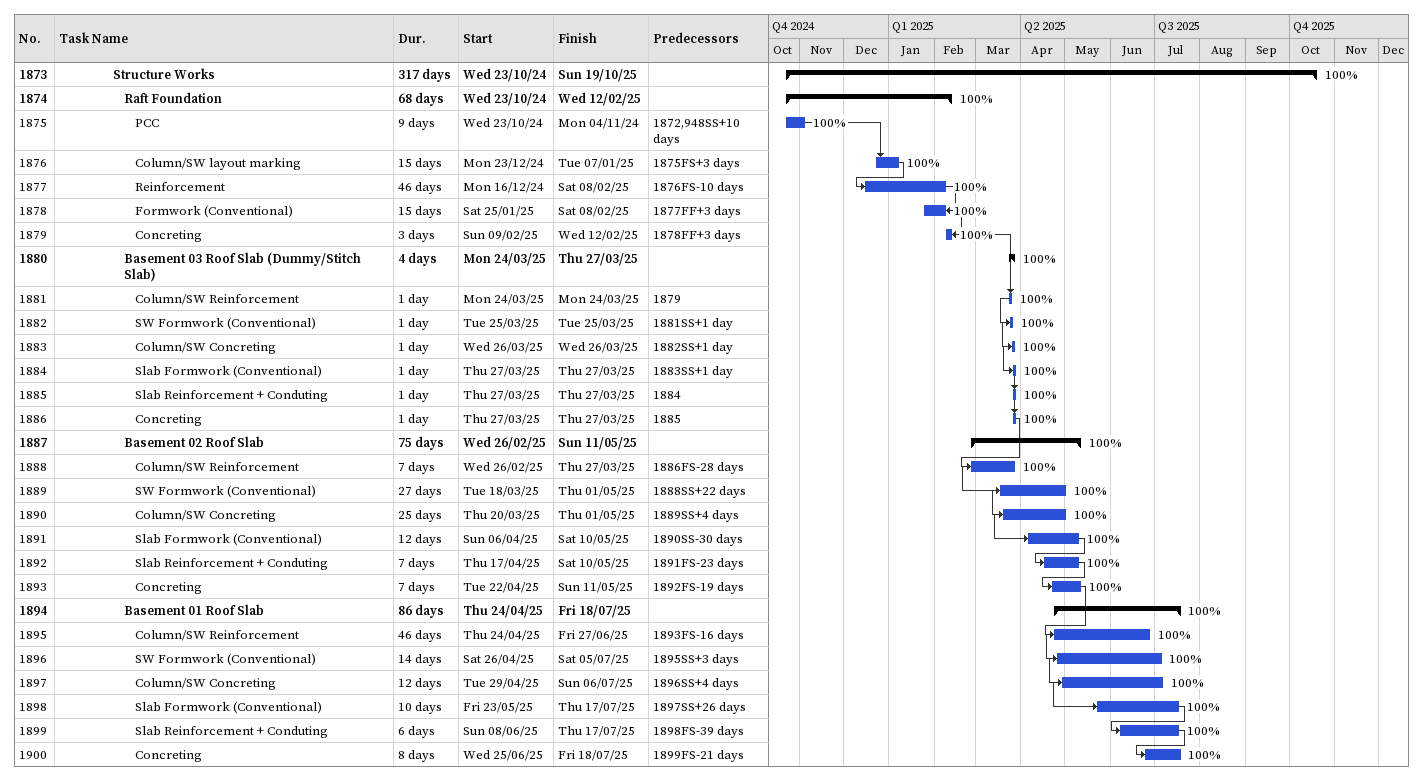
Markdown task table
| ID | Level | Task | Duration | Start | Finish | Predecessors | % complete |
|---|---|---|---|---|---|---|---|
| 1873 | 6 | **Structure Works** | 317d | 2024-10-23 | 2025-10-19 |  | 100 |
| 1874 | 7 | **Raft Foundation** | 68d | 2024-10-23 | 2025-02-12 |  | 100 |
| 1875 | 8 | PCC | 9d | 2024-10-23 | 2024-11-04 | 1872, 948SS+10d | 100 |
| 1876 | 8 | Column/SW layout marking | 15d | 2024-12-23 | 2025-01-07 | 1875FS+3d | 100 |
| 1877 | 8 | Reinforcement | 46d | 2024-12-16 | 2025-02-08 | 1876FS-10d | 100 |
| 1878 | 8 | Formwork (Conventional) | 15d | 2025-01-25 | 2025-02-08 | 1877FF+3d | 100 |
| 1879 | 8 | Concreting | 3d | 2025-02-09 | 2025-02-12 | 1878FF+3d | 100 |
| 1880 | 7 | **Basement 03 Roof Slab (Dummy/Stitch Slab)** | 4d | 2025-03-24 | 2025-03-27 |  | 100 |
| 1881 | 8 | Column/SW Reinforcement | 1d | 2025-03-24 | 2025-03-24 | 1879 | 100 |
| 1882 | 8 | SW Formwork (Conventional) | 1d | 2025-03-25 | 2025-03-25 | 1881SS+1d | 100 |
| 1883 | 8 | Column/SW Concreting | 1d | 2025-03-26 | 2025-03-26 | 1882SS+1d | 100 |
| 1884 | 8 | Slab Formwork (Conventional) | 1d | 2025-03-27 | 2025-03-27 | 1883SS+1d | 100 |
| 1885 | 8 | Slab Reinforcement + Conduting | 1d | 2025-03-27 | 2025-03-27 | 1884 | 100 |
| 1886 | 8 | Concreting | 1d | 2025-03-27 | 2025-03-27 | 1885 | 100 |
| 1887 | 7 | **Basement 02 Roof Slab** | 75d | 2025-02-26 | 2025-05-11 |  | 100 |
| 1888 | 8 | Column/SW Reinforcement | 7d | 2025-02-26 | 2025-03-27 | 1886FS-28d | 100 |
| 1889 | 8 | SW Formwork (Conventional) | 27d | 2025-03-18 | 2025-05-01 | 1888SS+22d | 100 |
| 1890 | 8 | Column/SW Concreting | 25d | 2025-03-20 | 2025-05-01 | 1889SS+4d | 100 |
| 1891 | 8 | Slab Formwork (Conventional) | 12d | 2025-04-06 | 2025-05-10 | 1890SS-30d | 100 |
| 1892 | 8 | Slab Reinforcement + Conduting | 7d | 2025-04-17 | 2025-05-10 | 1891FS-23d | 100 |
| 1893 | 8 | Concreting | 7d | 2025-04-22 | 2025-05-11 | 1892FS-19d | 100 |
| 1894 | 7 | **Basement 01 Roof Slab** | 86d | 2025-04-24 | 2025-07-18 |  | 100 |
| 1895 | 8 | Column/SW Reinforcement | 46d | 2025-04-24 | 2025-06-27 | 1893FS-16d | 100 |
| 1896 | 8 | SW Formwork (Conventional) | 14d | 2025-04-26 | 2025-07-05 | 1895SS+3d | 100 |
| 1897 | 8 | Column/SW Concreting | 12d | 2025-04-29 | 2025-07-06 | 1896SS+4d | 100 |
| 1898 | 8 | Slab Formwork (Conventional) | 10d | 2025-05-23 | 2025-07-17 | 1897SS+26d | 100 |
| 1899 | 8 | Slab Reinforcement + Conduting | 6d | 2025-06-08 | 2025-07-17 | 1898FS-39d | 100 |
| 1900 | 8 | Concreting | 8d | 2025-06-25 | 2025-07-18 | 1899FS-21d | 100 |
